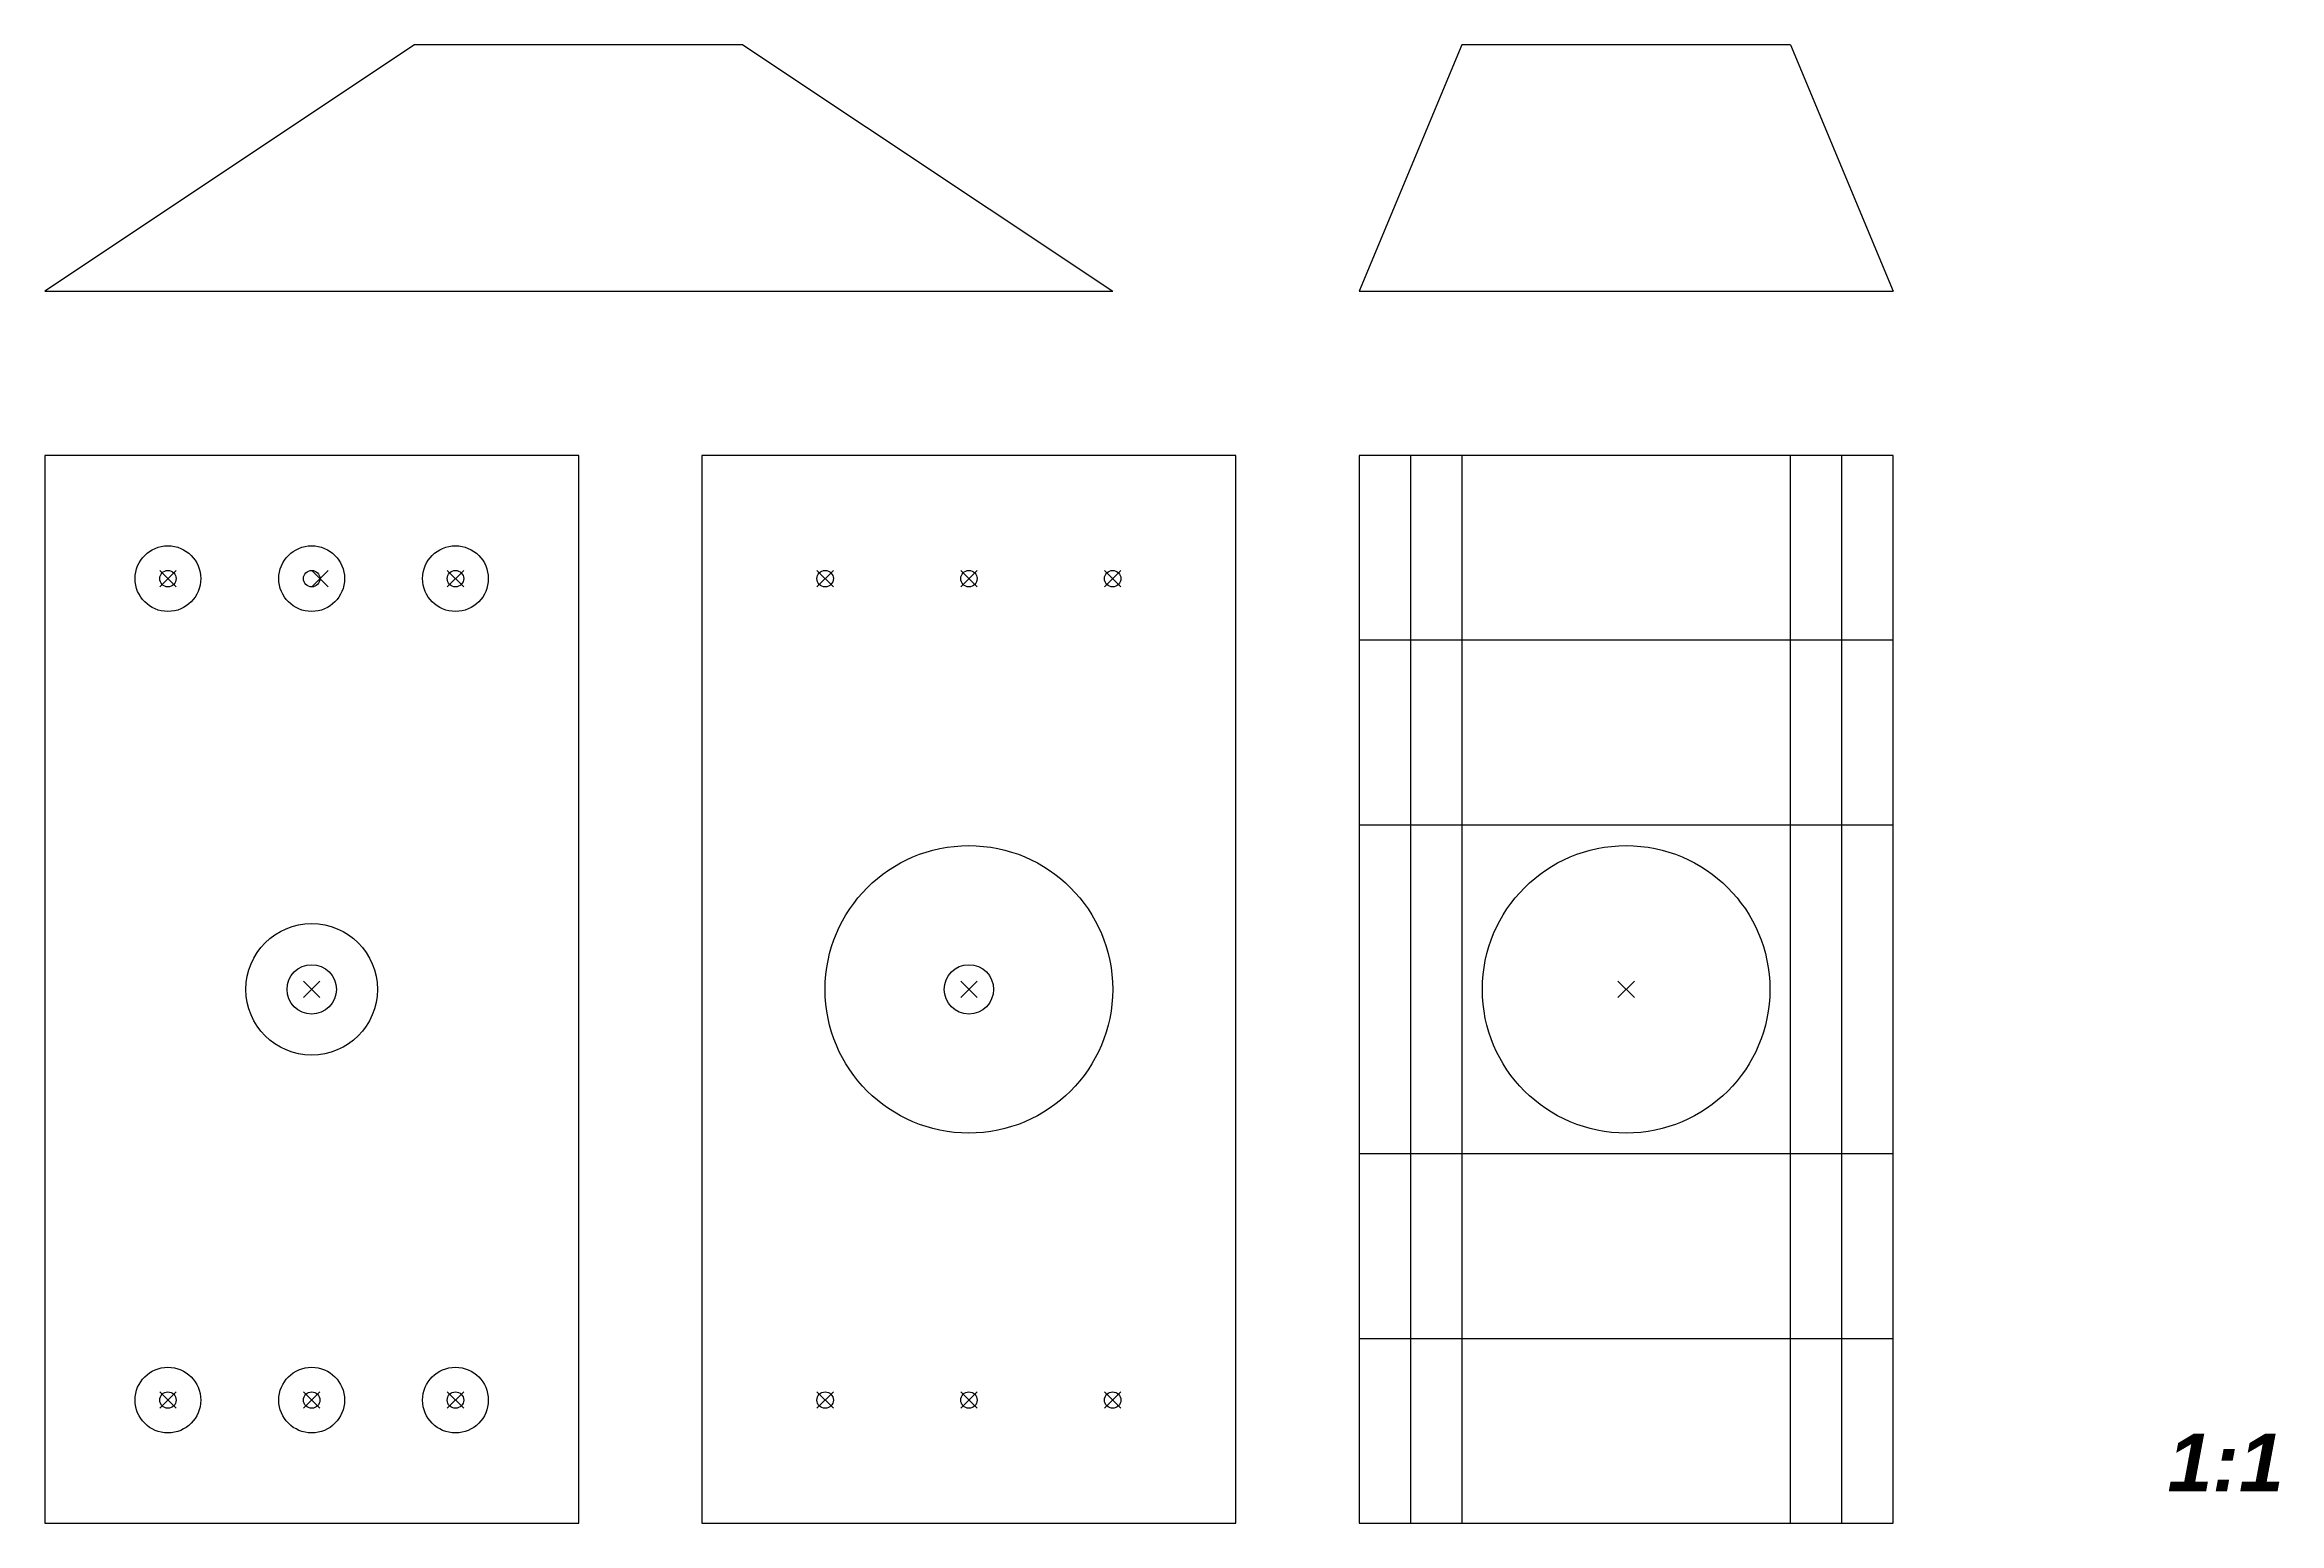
# Model space of a CAD drawing. Header units: millimetres. Extents: x 10 to 282, y 10 to 190.
import ezdxf

# ---------------------------------------------------------------- set-up
doc = ezdxf.new("R2010")
doc.units = ezdxf.units.MM
doc.header["$PDMODE"] = 3
doc.layers.get('0').update_dxf_attribs({"lineweight": 25, "true_color": 0xffffff})
doc.styles.add('textstyle0', font='')
doc.styles.get('textstyle0').set_extended_font_data('Arial', italic=True, bold=True)

msp = doc.modelspace()

# ---------------------------------------------------------------- linework, layer by layer
for p, q in [((55, 190), (10, 160)), ((95, 190), (55, 190)), ((95, 190), (140, 160)), ((182.5, 190), (170, 160)), ((222.5, 190), (182.5, 190)), ((222.5, 190), (235, 160)), ((10, 160), (140, 160)), ((170, 160), (235, 160)), ((75, 140), (10, 140)), ((10, 140), (10, 10)), ((75, 10), (75, 140)), ((155, 140), (90, 140)), ((90, 140), (90, 10)), ((155, 10), (155, 140)), ((235, 140), (170, 140)), ((170, 140), (170, 10)), ((176.25, 140), (176.25, 10)), ((182.5, 140), (182.5, 10)), ((222.5, 10), (222.5, 140)), ((228.75, 10), (228.75, 140)), ((235, 10), (235, 140)), ((235, 117.5), (170, 117.5)), ((235, 95), (170, 95)), ((170, 55), (235, 55)), ((170, 32.5), (235, 32.5)), ((10, 10), (75, 10)), ((90, 10), (155, 10)), ((170, 10), (235, 10))]:
    msp.add_line(p, q)
for centre, radius in [((25, 125), 4), ((42.5, 125), 4), ((60, 125), 4), ((25, 125), 1), ((42.5, 125), 1), ((60, 125), 1), ((105, 125), 1), ((122.5, 125), 1), ((140, 125), 1), ((122.5, 75), 17.5), ((202.5, 75), 17.5), ((42.5, 75), 8), ((42.5, 75), 3), ((122.5, 75), 3), ((25, 25), 4), ((42.5, 25), 4), ((60, 25), 4), ((25, 25), 1), ((42.5, 25), 1), ((60, 25), 1), ((105, 25), 1), ((122.5, 25), 1), ((140, 25), 1)]:
    msp.add_circle(centre, radius)
for p in [(25, 125), (43.5, 125), (60, 125), (105, 125), (122.5, 125), (140, 125), (42.5, 75), (122.5, 75), (202.5, 75), (25, 25), (42.5, 25), (60, 25), (105, 25), (122.5, 25), (140, 25)]:
    msp.add_point(p)

# ---------------------------------------------------------------- texts
at = {"insert": (275.47, 13.91), "char_height": 1, "attachment_point": 8, "style": 'textstyle0'}
msp.add_mtext('\\H7;1:1', dxfattribs=at)

doc.saveas('drawing.dxf')
